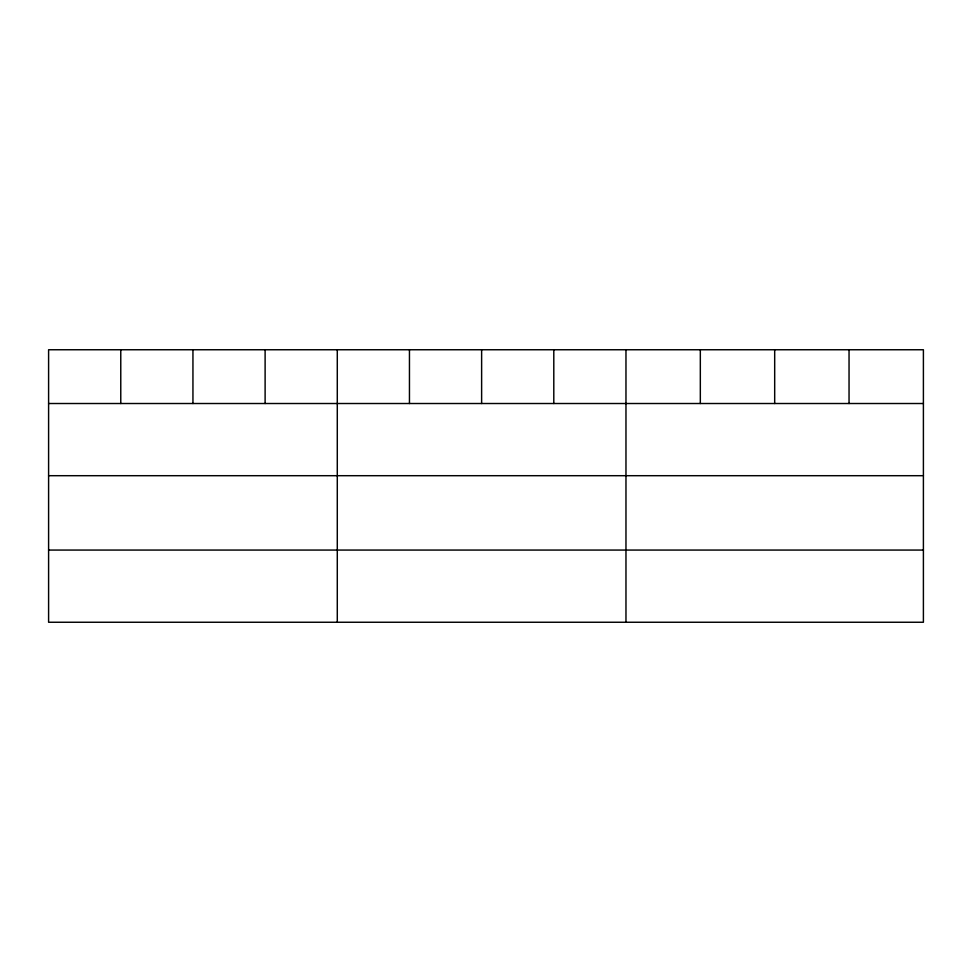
<?xml version="1.0" encoding="UTF-8"?>
<svg xmlns="http://www.w3.org/2000/svg" width="972" height="972" viewBox="0 0 972 972"><rect width="100%" height="100%" fill="white"/><g stroke="black" fill="none" stroke-linecap="round" stroke-linejoin="round"><path stroke-width="1.46" d="M923.4 475.697L923.4 349.75L48.6 349.75L48.6 622.25L923.4 622.25L923.4 475.697L48.6 475.697M48.6 403.514L923.4 403.514M48.6 550.067L923.4 550.067M849.042 349.75L849.042 403.514M774.684 349.75L774.684 403.514M700.326 349.75L700.326 403.514M625.968 349.75L625.968 622.25M553.797 349.75L553.797 403.514M481.626 349.75L481.626 403.514M409.455 349.75L409.455 403.514M337.284 349.75L337.284 622.25M265.113 349.75L265.113 403.514M192.942 349.75L192.942 403.514M120.771 349.75L120.771 403.514"/></g></svg>
